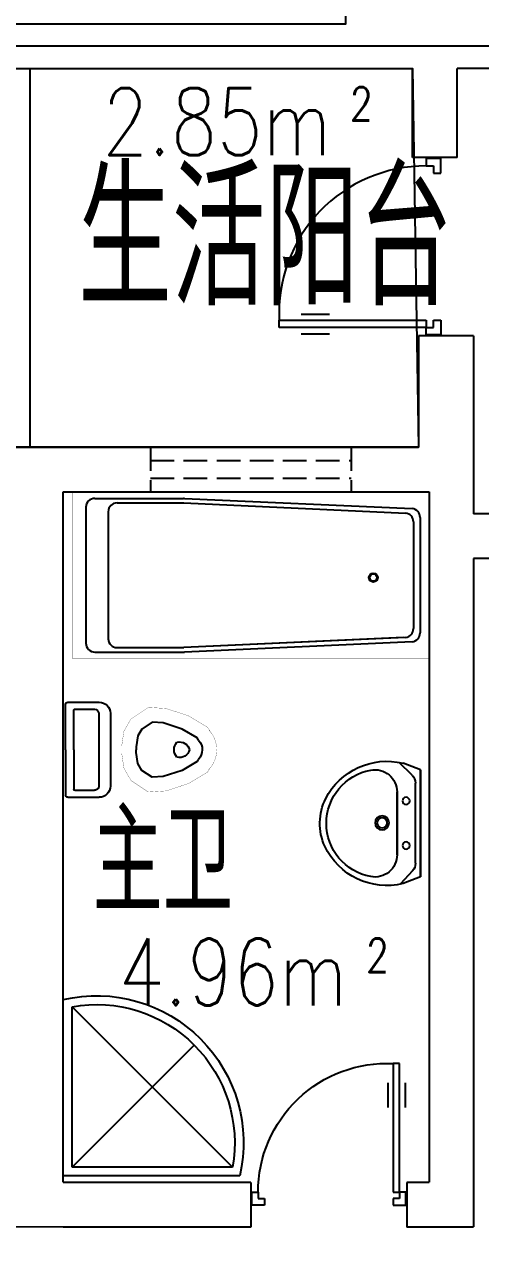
# Model space of a CAD drawing. Header units: millimetres. Extents: x 1143 to 39838, y 578 to 35727.
# Drawn here: x 12006 to 14052, y 12437 to 17937 of the extents above; entities that cross this region are included whole.
import ezdxf
from ezdxf.enums import TextEntityAlignment as Align

# ---------------------------------------------------------------- set-up
doc = ezdxf.new("R2010")
doc.units = ezdxf.units.MM
doc.linetypes.add('DASH', pattern=[0.35, 0.25, -0.1])
for name, color, linetype in [('3', 7, 'Continuous'), ('JJ', 8, 'Continuous'), ('PUB_TEXT', 7, 'Continuous'), ('PUB_WINDW', 7, 'Continuous'), ('T', 7, 'Continuous'), ('WALL', 255, 'Continuous'), ('WINDOW', 2, 'Continuous')]:
    doc.layers.add(name, color=color, linetype=linetype)
doc.styles.add('DIM_FONT', font='SIMPLEX', dxfattribs={"width": 0.8})
doc.styles.add('HZ', font='txt', dxfattribs={"width": 0.7, "height": 5, "bigfont": 'hztxt'})
doc.styles.add('SIMPLEX', font='SIMPLEX.SHX')
doc.styles.get("Standard").update_dxf_attribs({"font": 'arial.ttf'})

# ---------------------------------------------------------------- blocks, each defined once
blk = doc.blocks.new('M_A23MCU')
for p, q in [((-0.4541, 0.0807), (-0.4541, 0.9053)), ((-0.4541, 0.9053), (-0.4129, 0.9053)), ((-0.4129, 0.9053), (-0.4129, 0.0807)), ((-0.489, 0.7822), (-0.489, 0.6235)), ((-0.378, 0.7822), (-0.378, 0.6235)), ((-0.4953, -0.0018), (-0.4953, 0.0807)), ((-0.4953, 0.0807), (-0.4541, 0.0807)), ((-0.4129, 0.0807), (-0.4541, 0.0807)), ((-0.4541, 0.0807), (-0.4541, 0.0395)), ((0.4529, 0.0807), (0.4529, 0.0395)), ((0.4941, 0.0807), (0.4529, 0.0807)), ((0.4941, -0.0018), (0.4941, 0.0807)), ((-0.4541, 0.0395), (-0.4129, 0.0395)), ((-0.4129, 0.0395), (-0.4129, -0.0018)), ((0.4117, 0.0395), (0.4117, -0.0018)), ((0.4529, 0.0395), (0.4117, 0.0395)), ((-0.4129, -0.0018), (-0.4953, -0.0018)), ((-0.4953, -0.0018), (-0.4953, -0.0018)), ((0.4117, -0.0018), (0.4941, -0.0018)), ((0.4941, -0.0018), (0.4941, -0.0018))]:
    blk.add_line(p, q)
blk.add_arc((-0.3716, 0.0817), 0.8246, 359.92833, 92.86603)
blk = doc.blocks.new('_GCBLK')
at = {"linetype": 'DASH'}
for p, q in [((-0.5, -0.5), (-0.5, 0.5)), ((0.5, -0.5), (0.5, 0.5)), ((-0.5, 0.2), (0.5, 0.2)), ((-0.5, -0.2), (0.5, -0.2))]:
    blk.add_line(p, q, dxfattribs=at)
at = {"style": 'SIMPLEX', "flags": 9}
blk.add_attdef('A', text='', height=1, dxfattribs=at).set_placement((0, 1.5), align=Align.MIDDLE)
blk = doc.blocks.new('A$C1D40306A')
for p, q in [((0, 800), (0, 0)), ((40, 767.4), (40, 40)), ((40, 767.4), (767.4, 40)), ((40, 40), (593.5, 593.5)), ((40, 40), (767.4, 40)), ((0, 0), (800, 0))]:
    blk.add_line(p, q)
for radius, start, end in [(666.9, 346.9803, 103.0197), (626.9, 349.8716, 100.1284)]:
    blk.add_arc((150.2, 150.2), radius, start, end)
blk = doc.blocks.new('M_E10')
for p, q in [((-700, -30), (-302.2, -30)), ((-600, -50), (-300, -50)), ((-300, -50), (694.6, -95.9)), ((-297.8, -30.2), (724.3, -76.1)), ((-740, -70), (-740, -680)), ((-640, -90), (-640, -660)), ((730, -135.6), (730, -614.4)), ((760, -115.9), (760, -634.1)), ((694.6, -654.1), (-300, -700)), ((684.7, -654.2), (-300, -700)), ((-600, -700), (-300, -700)), ((724.3, -673.9), (-297.8, -719.8)), ((-700, -720), (-302.2, -720))]:
    blk.add_line(p, q)
at = {"const_width": 1.5}
for points in [[(-800, 0), (800, 0)], [(-800, -750), (-800, 0)], [(800, 0), (800, -750)], [(800, -750), (-800, -750)]]:
    blk.add_lwpolyline(points, dxfattribs=at)
for radius in [20, 16]:
    blk.add_circle((550, -385.5), radius)
for centre, start, end in [((-700, -70), 90, 180), ((-600, -90), 90, 180), ((-302.2, -70), 83.7966, 90), ((690, -135.6), 0, 83.3675), ((720, -115.9), 0, 83.7966), ((690, -614.4), 276.6325, 0), ((720, -634.1), 276.2034, 0), ((-700, -680), 180, 270), ((-600, -660), 180, 270), ((-302.2, -680), 270, 276.2034)]:
    blk.add_arc(centre, 40, start, end)
at = {"width": 0.8, "flags": 9}
for tag in ['XSIZE', 'YSIZE']:
    blk.add_attdef(tag, (0, 0), '', height=0.5, dxfattribs=at)
blk = doc.blocks.new('M_E6')
for p, q in [((240.4, 0), (-240.4, 0)), ((-237.5, 0), (239.3, 0)), ((240.4, 0), (269.8, -78.5)), ((-213.1, -36.1), (-271.2, -90.6)), ((-240.4, 0), (-269.8, -78.5)), ((-178.9, -22.5), (181, -22.5)), ((216.7, -37.5), (273.5, -95.2)), ((141.1, -105.2), (-140.8, -105.2)), ((-140.8, -105.2), (141.1, -105.2))]:
    blk.add_line(p, q)
for centre, radius in [((-99.1, -65), 16.3), ((100.9, -65), 16.3), ((2.4, -172.5), 31.6), ((2.4, -172.5), 23)]:
    blk.add_circle(centre, radius)
for centre, radius, start, end in [((-178.9, -72.5), 50, 90, 133.181), ((181, -72.5), 50, 44.5607, 90), ((28.4, -151.9), 307.1, 166.1751, 244.7296), ((-140.8, -205.2), 100, 90, 190.5602), ((-28.4, -151.9), 307.1, 297.0639, 13.8249), ((141.1, -205.2), 100, 349.4398, 90), ((0.2, -179), 243.4, 190.5602, 349.4398), ((-0.2, -201.5), 250.2, 245.8071, 296.4628), ((28.4, -151.9), 307.1, 266.589, 266.5936)]:
    blk.add_arc(centre, radius, start, end)
at = {"width": 0.8, "flags": 9}
for tag in ['XSIZE', 'YSIZE']:
    blk.add_attdef(tag, (0, 0), '', height=0.5, dxfattribs=at)
blk = doc.blocks.new('M_E7')
for p, q in [((-10, 111.7), (-151.3, 111.7)), ((-201.3, 61.7), (-201.3, -265.1)), ((-149.8, 60.8), (-149.8, -264.1)), ((-41.4, 80.8), (-129.8, 80.8)), ((-36.4, -101.7), (-36.4, 75.8)), ((0, -101.7), (0, 101.7)), ((-36.4, -101.7), (-36.4, -279.1)), ((0, -101.7), (0, -305.1)), ((-10, -315.1), (-151.3, -315.1)), ((-41.4, -284.1), (-129.8, -284.1))]:
    blk.add_line(p, q)
at = {"const_width": 1}
for points in [[(-651.5, -24.2), (-636.8, -1.2), (-550.4, 50.7), (-450.5, 83.3), (-371.3, 88.4), (-294, 36.9), (-262.2, -17.7), (-251.9, -84.3), (-251.9, -101.7)], [(-650.7, -180.4), (-636.8, -202.2), (-550.4, -254.1), (-450.5, -286.7), (-371.3, -291.8), (-294, -240.3), (-262.2, -185.7), (-251.9, -119.1), (-251.9, -101.7)]]:
    blk.add_lwpolyline(points, dxfattribs=at)
for points in [[(-596.6, -59.2), (-590.1, -49.1), (-523.1, -8.9), (-438.1, 18.9), (-389.1, 22), (-342.7, -8.9), (-324.7, -39.9), (-317, -89.3), (-317, -101.7)], [(-595.8, -145.3), (-590.1, -154.2), (-523.1, -194.5), (-438.1, -222.3), (-389.1, -225.4), (-342.7, -194.5), (-324.7, -163.5), (-317, -114), (-317, -101.7)]]:
    blk.add_lwpolyline(points)
blk.add_lwpolyline([(-644.2, -14.8, 0.39866), (-642.7, -190.6, 0.39866)], format="xyb", dxfattribs=at)
for centre, radius, start, end in [((-151.3, 61.7), 50, 90, 180), ((-10, 101.7), 10, 0, 90), ((-129.8, 60.8), 20, 90, 180), ((-41.4, 75.8), 5, 0, 90), ((-550.8, -101.9), 62.6, 137.0381, 223.979), ((-510.5, -114.3), 47.8, 77.2641, 164.6652), ((-510.5, -89), 47.8, 195.3348, 282.7359), ((-541.2, -102.8), 54.1, 1.1332, 40.3816), ((-541.2, -100.6), 54.1, 319.6184, 358.8668), ((-151.3, -265.1), 50, 180, 270), ((-129.8, -264.1), 20, 180, 270), ((-41.4, -279.1), 5, 270, 0), ((-10, -305.1), 10, 270, 0)]:
    blk.add_arc(centre, radius, start, end)
at = {"width": 0.8, "flags": 9}
for tag in ['XSIZE', 'YSIZE']:
    blk.add_attdef(tag, (0, 0), '', height=0.5, dxfattribs=at)
blk = doc.blocks.new('1T4F81聚福元')
at = {"layer": '3'}
blk.add_line((-13158, -13400), (-13158, -11700), dxfattribs=at)
at = {"layer": 'WALL'}
for p, q in [((-13258, -11700), (-11442, -11700)), ((-11442, -12100), (-11442, -11700)), ((-11242, -12100), (-11242, -11700)), ((-8032, -11700), (-11242, -11700)), ((-11242, -12100), (-11442, -12100)), ((-11416, -12900), (-11416, -13400)), ((-11216, -12900), (-11416, -12900)), ((-11416, -12900), (-11416, -13000)), ((-11168.1, -12900), (-11368.1, -12900)), ((-11168.1, -12900), (-11168.1, -13700)), ((-14316, -13400), (-11416, -13400)), ((-13009.5, -16700), (-13010, -13600)), ((-13010, -13600), (-11368.1, -13600)), ((-11368.1, -13600), (-11368.1, -16700)), ((-10916, -13700), (-11168.1, -13700)), ((-10916, -13900), (-11168.1, -13900)), ((-11168.1, -13900), (-11168.1, -16900)), ((-12168.1, -16701.4), (-13009.5, -16701.4)), ((-12168.1, -16701.4), (-12168.1, -16901.4)), ((-11368.1, -16701.4), (-11468.1, -16701.4)), ((-11468.1, -16701.4), (-11468.1, -16901.4)), ((-13009.4, -16901.4), (-13309.5, -16901.3)), ((-12168.1, -16901.4), (-13009.5, -16901.4)), ((-11168.1, -16901.4), (-11468.1, -16901.4))]:
    blk.add_line(p, q, dxfattribs=at)
at = {"layer": 'WINDOW'}
for points in [[(-21200, -1000), (-10300, -1000), (-10300, -7500), (-7600, -7500), (-7600, -9600), (-8500, -9600), (-8500, -11600), (-13258, -11600), (-13258, -11500), (-11742, -11500), (-11742, -9700), (-14400, -9700), (-14400, -10000), (-20300, -10000), (-20300, -7000), (-21200, -7000)], [(-13258, -11600), (-13258, -11700), (-11442, -11700), (-11416, -13400), (-19500, -13400), (-19500, -18000), (-19500, -18100), (-17100, -18100), (-17100, -22100), (-11400, -22100), (-11400, -23200), (-6516, -23200), (-6516, -25000), (-6316, -25000), (-6316, -18500), (-6400, -18500), (-6400, -11600)]]:
    blk.add_lwpolyline(points, close=True, dxfattribs=at)
at = {"layer": '3', "rotation": 359.9999999999911}
blk.add_blockref('M_E10', (-12168, -13600), dxfattribs=at)
at = {"layer": '3', "xscale": -1}
for name, p, rotation in [('M_E7', (-12999.3, -14656.7), 359.9999999999911), ('M_E6', (-11406.2, -15089.3), 269.9999999999911)]:
    blk.add_blockref(name, p, dxfattribs=dict(at, rotation=rotation))
at = {"layer": '3', "xscale": -0.9900000000000001, "yscale": 0.9900000000000001, "zscale": 0.9900000000000001, "rotation": 269.9999999999911}
blk.add_blockref('A$C1D40306A', (-13009.6, -16671.9), dxfattribs=at)
at = {"layer": 'WINDOW'}
for name, p, xscale, yscale, zscale, rotation in [('M_A23MCU', (-11316, -12500), -800, -800, 800, 269.9999999999758), ('_GCBLK', (-12168, -13500), -900, 200, 900, 179.999999999991), ('M_A23MCU', (-11818.1, -16801.4), 700, -700, 700, 179.999999999991)]:
    blk.add_blockref(name, p, dxfattribs=dict(at, xscale=xscale, yscale=yscale, zscale=zscale, rotation=rotation))
at = {"style": 'DIM_FONT', "oblique": -180, "text_generation_flag": 4, "width": 0.8, "flags": 9}
for tag, p, rotation in [('XSIZE', (1326.3, -15051.1), 135), ('YSIZE', (1326.3, -15051.1), 135), ('XSIZE', (3900.1, -18100), 45), ('YSIZE', (3900.1, -18100), 45)]:
    blk.add_attdef(tag, p, '', height=0.5, rotation=rotation, dxfattribs=at)
at = {"layer": 'JJ', "oblique": -180, "text_generation_flag": 4, "width": 0.8, "flags": 9}
for p in [(1764.7, -14093.6), (2339, -19893.8)]:
    blk.add_attdef('XSIZE', p, '', height=0.441, dxfattribs=at)
blk.add_attdef('XSIZE', (-13521.8, -18540), '', height=0.441, rotation=90, dxfattribs=at)
at = {"layer": 'PUB_TEXT', "style": 'DIM_FONT', "width": 0.8}
for s, p in [('2.85m', (-11805.7, -11938.5)), ('4.96m', (-11733.4, -15756.7, -1533.8))]:
    blk.add_text(s, height=300, dxfattribs=at).set_placement(p, align=Align.MIDDLE_RIGHT)
for p in [(-11805.7, -11934), (-11733.4, -15756.7, -1533.8)]:
    blk.add_text(' 2', height=150, dxfattribs=at).set_placement(p)
at = {"layer": 'T', "style": 'HZ', "width": 0.7}
for s, height, p in [('生活阳台', 600, (-12942, -12764.1)), ('主卫', 450, (-12878, -15487.8))]:
    blk.add_text(s, height=height, dxfattribs=at).set_placement(p)

msp = doc.modelspace()

# ---------------------------------------------------------------- block references
at = {"layer": 'PUB_WINDW'}
msp.add_blockref('1T4F81聚福元', (25189.3, 29439.1), dxfattribs=at)

doc.saveas('drawing.dxf')
